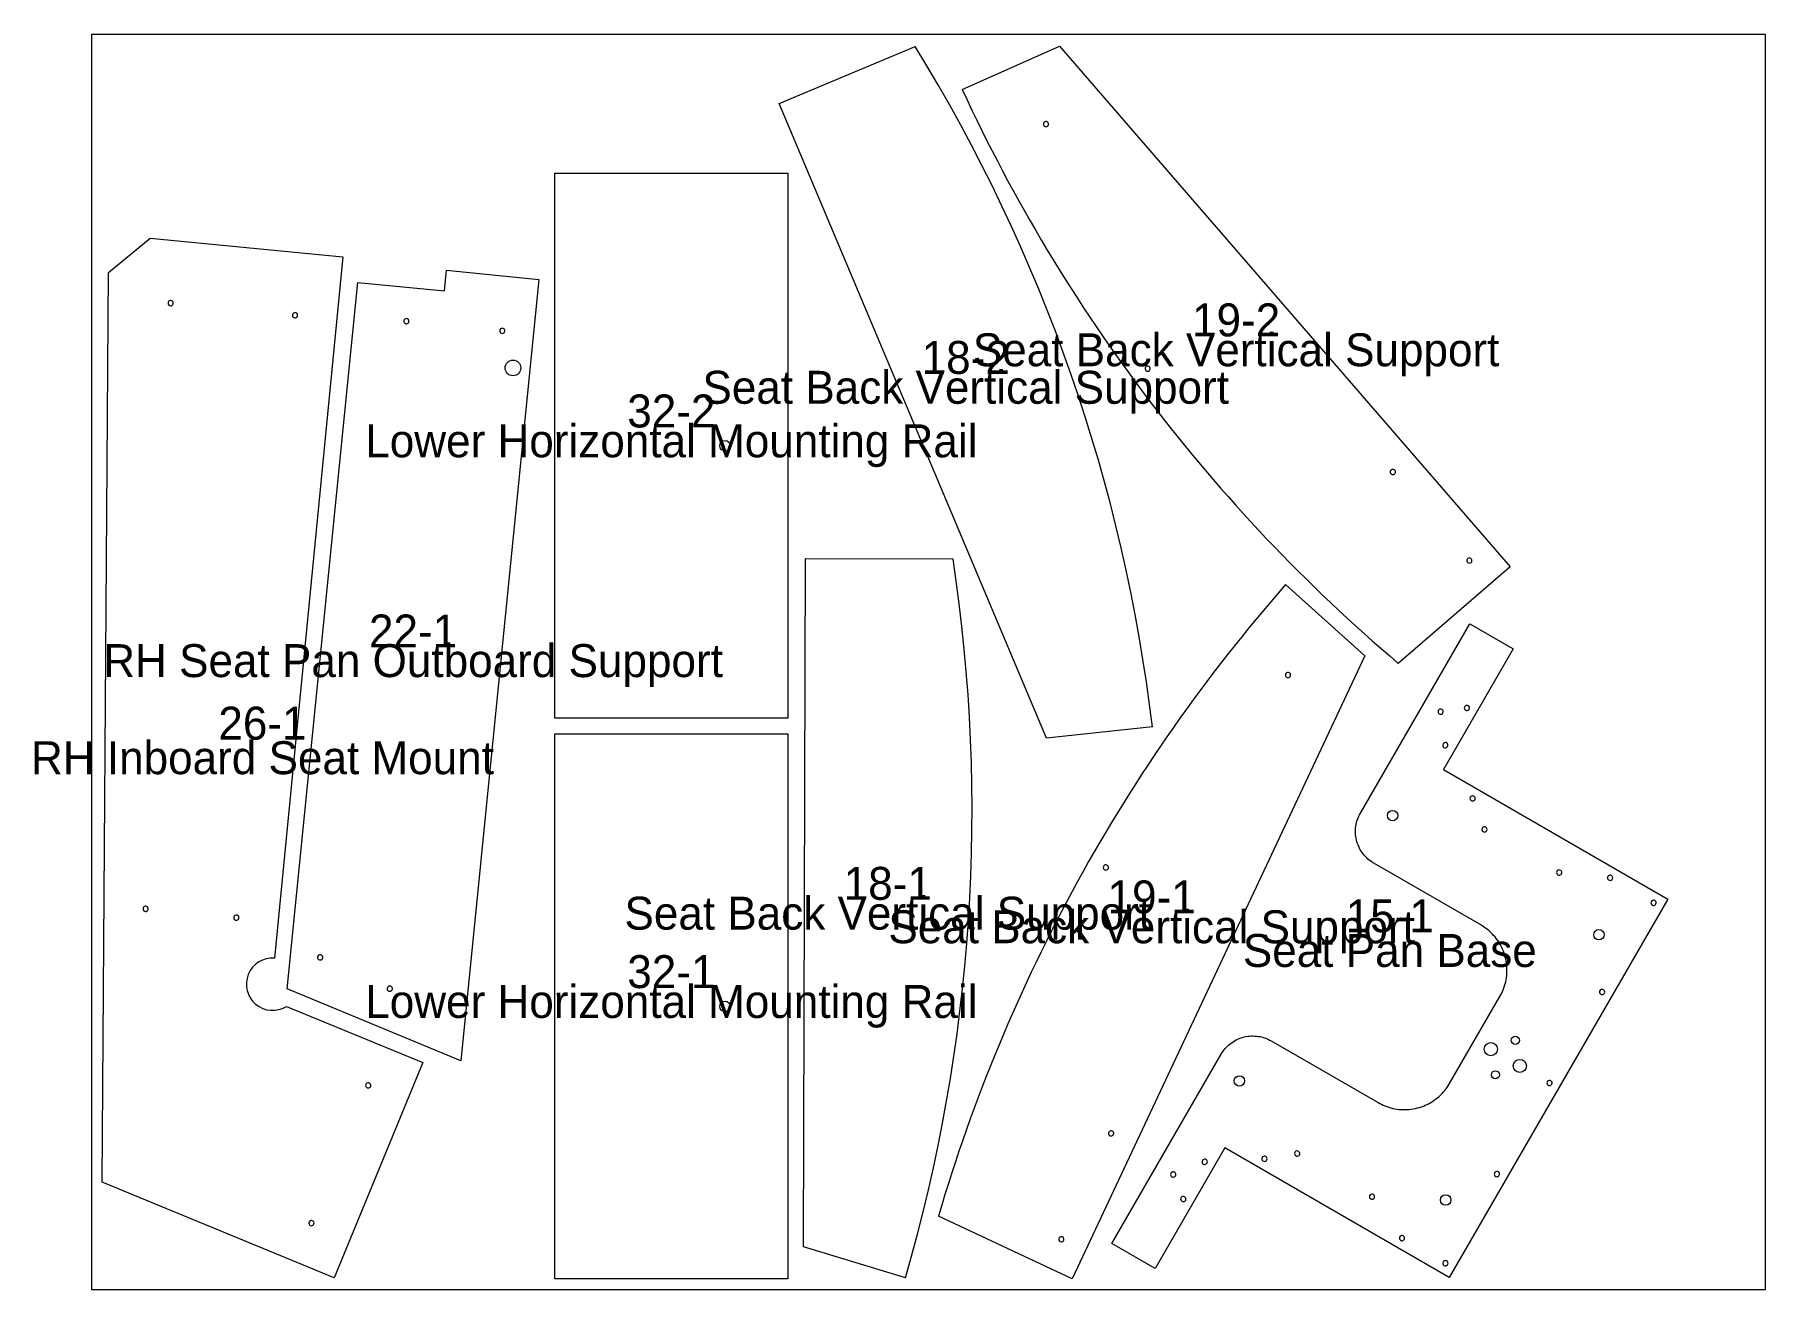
# Model space of a CAD drawing. Extents: x -1.4 to 40, y 0 to 30.
import ezdxf

# ---------------------------------------------------------------- set-up
doc = ezdxf.new("R2010")
doc.units = 0

msp = doc.modelspace()

# ---------------------------------------------------------------- linework, layer by layer
at = {"layer": 'Cut', "color": 5, "linetype": 'CONTINUOUS', "lineweight": 0}
for p, q in [((16.429, 28.349), (19.68, 29.718)), ((20.806, 28.69), (23.134, 29.726)), ((23.134, 29.726), (33.897, 17.274)), ((22.818, 13.18), (16.429, 28.349)), ((11.075, 26.684), (16.638, 26.684)), ((11.075, 13.655), (11.075, 26.684)), ((16.638, 26.684), (16.638, 13.655)), ((0.402, 24.31), (1.403, 25.134)), ((1.403, 25.134), (6.003, 24.686)), ((6.003, 24.686), (4.371, 7.919)), ((0.25, 2.565), (0.402, 24.31)), ((4.675, 7.185), (6.36, 24.077)), ((6.36, 24.077), (8.436, 23.87)), ((8.436, 23.87), (8.486, 24.367)), ((8.486, 24.367), (10.691, 24.147)), ((10.691, 24.147), (8.828, 5.462)), ((17.013, 1.019), (17.059, 17.478)), ((17.059, 17.478), (20.587, 17.468)), ((33.897, 17.274), (31.228, 14.967)), ((28.536, 16.852), (30.429, 15.148)), ((30.321, 11.386), (32.935, 15.913)), ((32.935, 15.913), (33.972, 15.314)), ((33.972, 15.314), (32.306, 12.43)), ((30.429, 15.148), (23.431, 0.25)), ((16.638, 13.655), (11.075, 13.655)), ((11.075, 13.28), (16.638, 13.28)), ((11.075, 0.25), (11.075, 13.28)), ((16.638, 13.28), (16.638, 0.25)), ((25.351, 13.446), (22.818, 13.18)), ((32.306, 12.43), (37.669, 9.333)), ((33.2, 8.713), (30.642, 10.19)), ((37.669, 9.333), (32.445, 0.284)), ((8.828, 5.462), (4.675, 7.185)), ((4.655, 6.766), (7.917, 5.421)), ((32.454, 4.923), (33.657, 7.006)), ((28.189, 5.942), (30.747, 4.465)), ((7.917, 5.421), (5.798, 0.279)), ((24.38, 1.095), (26.994, 5.622)), ((27.082, 3.381), (25.416, 0.496)), ((32.445, 0.284), (27.082, 3.381)), ((5.798, 0.279), (0.25, 2.565)), ((23.431, 0.25), (20.238, 1.75)), ((19.449, 0.274), (17.013, 1.019)), ((25.416, 0.496), (24.38, 1.095)), ((16.638, 0.25), (11.075, 0.25))]:
    msp.add_line(p, q, dxfattribs=at)
for centre, radius in [((10.071, 22.031), 0.187), ((15.138, 20.169), 0.125), ((31.092, 11.327), 0.125), ((36.022, 8.48), 0.125), ((15.138, 6.765), 0.125), ((33.439, 5.743), 0.156), ((34.024, 5.955), 0.0967), ((34.132, 5.343), 0.156), ((27.43, 4.984), 0.125), ((33.548, 5.131), 0.0967), ((32.36, 2.137), 0.125)]:
    msp.add_circle(centre, radius, dxfattribs=at)
for centre, radius, start, end in [((-14.369, 8.727), 40, 6.7755, 31.6531), ((57.125, 45.452), 40, 204.7755, 229.6531), ((-18.958, 11.45), 40, 343.7755, 8.6531), ((58.621, -9.508), 40, 138.7755, 163.6531), ((4.324, 7.296), 0.625, 85.6509, 302.0009)]:
    msp.add_arc(centre, radius, start, end, dxfattribs=at)
for points, knots in [([(22.783, 27.917), (22.796, 27.923), (22.828, 27.925), (22.866, 27.897), (22.876, 27.85), (22.852, 27.808), (22.808, 27.792), (22.763, 27.809), (22.741, 27.851), (22.751, 27.895), (22.772, 27.913), (22.783, 27.917)], [0, 0, 0, 0, 0.113505, 0.22701, 0.340514, 0.454019, 0.567524, 0.681029, 0.794534, 0.908038, 1, 1, 1, 1]), ([(1.913, 23.638), (1.927, 23.632), (1.951, 23.611), (1.957, 23.564), (1.931, 23.524), (1.885, 23.511), (1.842, 23.531), (1.823, 23.575), (1.836, 23.62), (1.874, 23.644), (1.902, 23.642), (1.913, 23.638)], [0, 0, 0, 0, 0.113505, 0.22701, 0.340514, 0.454019, 0.567524, 0.681029, 0.794534, 0.908038, 1, 1, 1, 1]), ([(4.885, 23.348), (4.899, 23.343), (4.923, 23.322), (4.929, 23.275), (4.903, 23.235), (4.857, 23.222), (4.814, 23.242), (4.795, 23.285), (4.809, 23.331), (4.846, 23.355), (4.874, 23.353), (4.885, 23.348)], [0, 0, 0, 0, 0.113505, 0.22701, 0.340514, 0.454019, 0.567524, 0.681029, 0.794534, 0.908038, 1, 1, 1, 1]), ([(7.585, 23.14), (7.584, 23.126), (7.57, 23.097), (7.526, 23.079), (7.481, 23.093), (7.456, 23.134), (7.464, 23.181), (7.501, 23.211), (7.549, 23.21), (7.581, 23.18), (7.587, 23.152), (7.585, 23.14)], [0, 0, 0, 0, 0.113505, 0.22701, 0.340514, 0.454019, 0.567524, 0.681029, 0.794534, 0.908038, 1, 1, 1, 1]), ([(9.877, 22.912), (9.876, 22.897), (9.862, 22.869), (9.818, 22.85), (9.773, 22.865), (9.748, 22.905), (9.756, 22.952), (9.793, 22.982), (9.84, 22.981), (9.873, 22.951), (9.878, 22.924), (9.877, 22.912)], [0, 0, 0, 0, 0.113505, 0.22701, 0.340514, 0.454019, 0.567524, 0.681029, 0.794534, 0.908038, 1, 1, 1, 1]), ([(25.212, 22.071), (25.226, 22.077), (25.258, 22.079), (25.295, 22.05), (25.305, 22.004), (25.282, 21.962), (25.237, 21.946), (25.193, 21.963), (25.17, 22.005), (25.18, 22.048), (25.201, 22.066), (25.212, 22.071)], [0, 0, 0, 0, 0.113505, 0.22701, 0.340514, 0.454019, 0.567524, 0.681029, 0.794534, 0.908038, 1, 1, 1, 1]), ([(31.072, 19.6), (31.085, 19.606), (31.117, 19.608), (31.154, 19.579), (31.164, 19.533), (31.141, 19.491), (31.096, 19.475), (31.052, 19.492), (31.029, 19.534), (31.039, 19.577), (31.061, 19.595), (31.072, 19.6)], [0, 0, 0, 0, 0.113505, 0.22701, 0.340514, 0.454019, 0.567524, 0.681029, 0.794534, 0.908038, 1, 1, 1, 1]), ([(32.901, 17.483), (32.915, 17.489), (32.946, 17.491), (32.984, 17.462), (32.994, 17.416), (32.971, 17.374), (32.926, 17.358), (32.882, 17.375), (32.859, 17.417), (32.869, 17.46), (32.89, 17.478), (32.901, 17.483)], [0, 0, 0, 0, 0.113505, 0.22701, 0.340514, 0.454019, 0.567524, 0.681029, 0.794534, 0.908038, 1, 1, 1, 1]), ([(28.634, 14.732), (28.645, 14.723), (28.66, 14.694), (28.649, 14.648), (28.61, 14.62), (28.563, 14.625), (28.53, 14.659), (28.527, 14.706), (28.556, 14.744), (28.6, 14.752), (28.625, 14.741), (28.634, 14.732)], [0, 0, 0, 0, 0.113505, 0.22701, 0.340514, 0.454019, 0.567524, 0.681029, 0.794534, 0.908038, 1, 1, 1, 1]), ([(32.208, 13.76), (32.195, 13.767), (32.175, 13.792), (32.176, 13.839), (32.208, 13.874), (32.255, 13.88), (32.295, 13.853), (32.307, 13.808), (32.286, 13.765), (32.245, 13.747), (32.218, 13.754), (32.208, 13.76)], [0, 0, 0, 0, 0.113505, 0.22701, 0.340514, 0.454019, 0.567524, 0.681029, 0.794534, 0.908038, 1, 1, 1, 1]), ([(32.898, 13.954), (32.911, 13.947), (32.931, 13.923), (32.93, 13.875), (32.898, 13.84), (32.851, 13.834), (32.811, 13.861), (32.799, 13.907), (32.82, 13.95), (32.861, 13.967), (32.887, 13.961), (32.898, 13.954)], [0, 0, 0, 0, 0.113505, 0.22701, 0.340514, 0.454019, 0.567524, 0.681029, 0.794534, 0.908038, 1, 1, 1, 1]), ([(32.384, 13.065), (32.397, 13.058), (32.417, 13.033), (32.416, 12.986), (32.384, 12.951), (32.337, 12.945), (32.298, 12.971), (32.285, 13.017), (32.306, 13.06), (32.347, 13.078), (32.374, 13.071), (32.384, 13.065)], [0, 0, 0, 0, 0.113505, 0.22701, 0.340514, 0.454019, 0.567524, 0.681029, 0.794534, 0.908038, 1, 1, 1, 1]), ([(33.034, 11.793), (33.047, 11.785), (33.067, 11.761), (33.066, 11.714), (33.034, 11.678), (32.987, 11.673), (32.948, 11.699), (32.935, 11.745), (32.956, 11.788), (32.997, 11.805), (33.024, 11.799), (33.034, 11.793)], [0, 0, 0, 0, 0.1135048, 0.2270096, 0.3405144, 0.4540192, 0.567524, 0.6810287, 0.7945335, 0.9080383, 1, 1, 1, 1]), ([(30.642, 10.19), (30.629, 10.198), (30.568, 10.234), (30.469, 10.314), (30.36, 10.44), (30.277, 10.585), (30.223, 10.743), (30.2, 10.908), (30.208, 11.074), (30.246, 11.237), (30.296, 11.336), (30.321, 11.386)], [0, 0, 0, 0, 0.033422, 0.154244, 0.275066, 0.395889, 0.516711, 0.637533, 0.758355, 0.879178, 1, 1, 1, 1]), ([(33.255, 10.944), (33.242, 10.951), (33.222, 10.976), (33.223, 11.023), (33.255, 11.058), (33.302, 11.064), (33.341, 11.038), (33.354, 10.992), (33.333, 10.949), (33.292, 10.931), (33.265, 10.938), (33.255, 10.944)], [0, 0, 0, 0, 0.113505, 0.22701, 0.340514, 0.454019, 0.567524, 0.681029, 0.794534, 0.908038, 1, 1, 1, 1]), ([(24.281, 10.135), (24.292, 10.125), (24.307, 10.097), (24.296, 10.051), (24.258, 10.023), (24.21, 10.027), (24.177, 10.061), (24.175, 10.109), (24.204, 10.147), (24.247, 10.155), (24.272, 10.143), (24.281, 10.135)], [0, 0, 0, 0, 0.113505, 0.22701, 0.340514, 0.454019, 0.567524, 0.681029, 0.794534, 0.908038, 1, 1, 1, 1]), ([(35.042, 9.912), (35.03, 9.919), (35.009, 9.944), (35.01, 9.991), (35.042, 10.026), (35.09, 10.032), (35.129, 10.005), (35.141, 9.96), (35.121, 9.917), (35.08, 9.899), (35.053, 9.906), (35.042, 9.912)], [0, 0, 0, 0, 0.1135048, 0.2270096, 0.3405144, 0.4540192, 0.567524, 0.6810287, 0.7945335, 0.9080383, 1, 1, 1, 1]), ([(36.321, 9.895), (36.334, 9.888), (36.354, 9.863), (36.353, 9.816), (36.321, 9.781), (36.274, 9.775), (36.234, 9.802), (36.222, 9.847), (36.243, 9.89), (36.284, 9.908), (36.311, 9.901), (36.321, 9.895)], [0, 0, 0, 0, 0.1135048, 0.2270096, 0.3405144, 0.4540192, 0.567524, 0.6810287, 0.7945335, 0.9080383, 1, 1, 1, 1]), ([(1.314, 9.157), (1.328, 9.151), (1.352, 9.13), (1.358, 9.083), (1.332, 9.043), (1.286, 9.03), (1.243, 9.051), (1.224, 9.094), (1.238, 9.139), (1.275, 9.163), (1.303, 9.161), (1.314, 9.157)], [0, 0, 0, 0, 0.113505, 0.22701, 0.340514, 0.454019, 0.567524, 0.681029, 0.794534, 0.908038, 1, 1, 1, 1]), ([(37.359, 9.296), (37.372, 9.288), (37.392, 9.264), (37.391, 9.217), (37.359, 9.181), (37.312, 9.176), (37.273, 9.202), (37.26, 9.248), (37.281, 9.291), (37.322, 9.308), (37.349, 9.302), (37.359, 9.296)], [0, 0, 0, 0, 0.113505, 0.22701, 0.340514, 0.454019, 0.567524, 0.681029, 0.794534, 0.908038, 1, 1, 1, 1]), ([(3.483, 8.946), (3.497, 8.94), (3.521, 8.919), (3.527, 8.872), (3.501, 8.832), (3.455, 8.819), (3.412, 8.839), (3.393, 8.883), (3.407, 8.928), (3.444, 8.952), (3.472, 8.95), (3.483, 8.946)], [0, 0, 0, 0, 0.113505, 0.22701, 0.340514, 0.454019, 0.567524, 0.681029, 0.794534, 0.908038, 1, 1, 1, 1]), ([(33.657, 7.006), (33.685, 7.058), (33.743, 7.169), (33.799, 7.353), (33.827, 7.55), (33.824, 7.749), (33.79, 7.946), (33.725, 8.134), (33.631, 8.309), (33.51, 8.467), (33.367, 8.606), (33.255, 8.678), (33.2, 8.713)], [0, 0, 0, 0, 0.090293, 0.191372, 0.29245, 0.393529, 0.494607, 0.595686, 0.696764, 0.797843, 0.898921, 1, 1, 1, 1]), ([(5.527, 7.932), (5.525, 7.917), (5.511, 7.889), (5.468, 7.87), (5.422, 7.885), (5.398, 7.926), (5.406, 7.973), (5.443, 8.003), (5.49, 8.002), (5.523, 7.971), (5.528, 7.944), (5.527, 7.932)], [0, 0, 0, 0, 0.113505, 0.22701, 0.340514, 0.454019, 0.567524, 0.681029, 0.794534, 0.908038, 1, 1, 1, 1]), ([(7.189, 7.183), (7.187, 7.168), (7.173, 7.139), (7.129, 7.121), (7.084, 7.135), (7.06, 7.176), (7.068, 7.223), (7.104, 7.253), (7.152, 7.252), (7.185, 7.222), (7.19, 7.195), (7.189, 7.183)], [0, 0, 0, 0, 0.113505, 0.22701, 0.340514, 0.454019, 0.567524, 0.681029, 0.794534, 0.908038, 1, 1, 1, 1]), ([(36.066, 7.057), (36.054, 7.064), (36.033, 7.088), (36.034, 7.136), (36.066, 7.171), (36.114, 7.177), (36.153, 7.15), (36.165, 7.104), (36.145, 7.062), (36.104, 7.044), (36.077, 7.051), (36.066, 7.057)], [0, 0, 0, 0, 0.113505, 0.22701, 0.340514, 0.454019, 0.567524, 0.681029, 0.794534, 0.908038, 1, 1, 1, 1]), ([(26.994, 5.622), (27.001, 5.635), (27.038, 5.695), (27.117, 5.794), (27.243, 5.903), (27.388, 5.986), (27.546, 6.04), (27.711, 6.064), (27.878, 6.055), (28.04, 6.017), (28.139, 5.967), (28.189, 5.942)], [0, 0, 0, 0, 0.033422, 0.154244, 0.275066, 0.395889, 0.516711, 0.637533, 0.758355, 0.879178, 1, 1, 1, 1]), ([(34.809, 4.88), (34.797, 4.887), (34.776, 4.912), (34.778, 4.959), (34.809, 4.994), (34.857, 5), (34.896, 4.973), (34.908, 4.927), (34.888, 4.885), (34.847, 4.867), (34.82, 4.874), (34.809, 4.88)], [0, 0, 0, 0, 0.1135048, 0.2270096, 0.3405144, 0.4540192, 0.567524, 0.6810287, 0.7945335, 0.9080383, 1, 1, 1, 1]), ([(6.634, 4.936), (6.648, 4.931), (6.672, 4.91), (6.678, 4.863), (6.652, 4.823), (6.606, 4.81), (6.563, 4.83), (6.544, 4.874), (6.558, 4.919), (6.595, 4.943), (6.623, 4.941), (6.634, 4.936)], [0, 0, 0, 0, 0.113505, 0.22701, 0.340514, 0.454019, 0.567524, 0.681029, 0.794534, 0.908038, 1, 1, 1, 1]), ([(30.747, 4.465), (30.799, 4.438), (30.91, 4.38), (31.094, 4.324), (31.291, 4.295), (31.49, 4.298), (31.686, 4.332), (31.875, 4.398), (32.05, 4.491), (32.208, 4.612), (32.347, 4.755), (32.419, 4.867), (32.454, 4.923)], [0, 0, 0, 0, 0.090293, 0.191372, 0.29245, 0.393529, 0.494607, 0.595686, 0.696764, 0.797843, 0.898921, 1, 1, 1, 1]), ([(24.407, 3.777), (24.418, 3.767), (24.433, 3.739), (24.422, 3.693), (24.383, 3.665), (24.336, 3.67), (24.303, 3.704), (24.3, 3.751), (24.329, 3.789), (24.373, 3.797), (24.398, 3.785), (24.407, 3.777)], [0, 0, 0, 0, 0.113505, 0.22701, 0.340514, 0.454019, 0.567524, 0.681029, 0.794534, 0.908038, 1, 1, 1, 1]), ([(28.78, 3.194), (28.767, 3.201), (28.747, 3.226), (28.748, 3.273), (28.78, 3.309), (28.827, 3.314), (28.867, 3.288), (28.879, 3.242), (28.859, 3.199), (28.818, 3.181), (28.791, 3.188), (28.78, 3.194)], [0, 0, 0, 0, 0.113505, 0.22701, 0.340514, 0.454019, 0.567524, 0.681029, 0.794534, 0.908038, 1, 1, 1, 1]), ([(26.633, 3.104), (26.646, 3.096), (26.666, 3.072), (26.665, 3.024), (26.633, 2.989), (26.586, 2.983), (26.546, 3.01), (26.534, 3.056), (26.555, 3.099), (26.596, 3.116), (26.623, 3.11), (26.633, 3.104)], [0, 0, 0, 0, 0.113505, 0.22701, 0.340514, 0.454019, 0.567524, 0.681029, 0.794534, 0.908038, 1, 1, 1, 1]), ([(28.06, 3.177), (28.073, 3.17), (28.093, 3.145), (28.092, 3.098), (28.06, 3.062), (28.013, 3.057), (27.973, 3.083), (27.961, 3.129), (27.981, 3.172), (28.022, 3.19), (28.049, 3.183), (28.06, 3.177)], [0, 0, 0, 0, 0.113505, 0.22701, 0.340514, 0.454019, 0.567524, 0.681029, 0.794534, 0.908038, 1, 1, 1, 1]), ([(25.818, 2.692), (25.806, 2.7), (25.785, 2.724), (25.786, 2.772), (25.818, 2.807), (25.866, 2.813), (25.905, 2.786), (25.917, 2.74), (25.897, 2.697), (25.856, 2.68), (25.829, 2.686), (25.818, 2.692)], [0, 0, 0, 0, 0.113505, 0.22701, 0.340514, 0.454019, 0.567524, 0.681029, 0.794534, 0.908038, 1, 1, 1, 1]), ([(33.553, 2.703), (33.54, 2.71), (33.519, 2.735), (33.521, 2.782), (33.553, 2.817), (33.6, 2.823), (33.639, 2.796), (33.652, 2.75), (33.631, 2.708), (33.59, 2.69), (33.563, 2.697), (33.553, 2.703)], [0, 0, 0, 0, 0.113505, 0.22701, 0.340514, 0.454019, 0.567524, 0.681029, 0.794534, 0.908038, 1, 1, 1, 1]), ([(26.12, 2.214), (26.132, 2.207), (26.153, 2.182), (26.152, 2.135), (26.12, 2.1), (26.072, 2.094), (26.033, 2.121), (26.021, 2.166), (26.041, 2.209), (26.082, 2.227), (26.109, 2.22), (26.12, 2.214)], [0, 0, 0, 0, 0.1135048, 0.2270096, 0.3405144, 0.4540192, 0.567524, 0.6810287, 0.7945335, 0.9080383, 1, 1, 1, 1]), ([(30.568, 2.162), (30.555, 2.169), (30.535, 2.194), (30.536, 2.241), (30.568, 2.276), (30.615, 2.282), (30.655, 2.256), (30.667, 2.21), (30.646, 2.167), (30.605, 2.149), (30.578, 2.156), (30.568, 2.162)], [0, 0, 0, 0, 0.113505, 0.22701, 0.340514, 0.454019, 0.567524, 0.681029, 0.794534, 0.908038, 1, 1, 1, 1]), ([(5.277, 1.643), (5.29, 1.637), (5.314, 1.616), (5.321, 1.569), (5.295, 1.529), (5.249, 1.516), (5.206, 1.537), (5.186, 1.58), (5.2, 1.625), (5.238, 1.649), (5.265, 1.647), (5.277, 1.643)], [0, 0, 0, 0, 0.113505, 0.22701, 0.340514, 0.454019, 0.567524, 0.681029, 0.794534, 0.908038, 1, 1, 1, 1]), ([(23.217, 1.245), (23.228, 1.235), (23.243, 1.207), (23.232, 1.161), (23.193, 1.133), (23.146, 1.137), (23.113, 1.171), (23.11, 1.219), (23.14, 1.256), (23.183, 1.265), (23.208, 1.253), (23.217, 1.245)], [0, 0, 0, 0, 0.113505, 0.22701, 0.340514, 0.454019, 0.567524, 0.681029, 0.794534, 0.908038, 1, 1, 1, 1]), ([(31.347, 1.279), (31.359, 1.272), (31.38, 1.248), (31.378, 1.2), (31.347, 1.165), (31.299, 1.159), (31.26, 1.186), (31.248, 1.232), (31.268, 1.274), (31.309, 1.292), (31.336, 1.285), (31.347, 1.279)], [0, 0, 0, 0, 0.1135048, 0.2270096, 0.3405144, 0.4540192, 0.567524, 0.6810287, 0.7945335, 0.9080383, 1, 1, 1, 1]), ([(32.385, 0.68), (32.398, 0.673), (32.418, 0.648), (32.417, 0.601), (32.385, 0.565), (32.338, 0.56), (32.298, 0.586), (32.286, 0.632), (32.306, 0.675), (32.347, 0.692), (32.374, 0.686), (32.385, 0.68)], [0, 0, 0, 0, 0.113505, 0.22701, 0.340514, 0.454019, 0.567524, 0.681029, 0.794534, 0.908038, 1, 1, 1, 1])]:
    msp.add_open_spline(points, degree=3, knots=knots, dxfattribs=at)
at = {"layer": 'Sheet', "color": 0, "linetype": 'CONTINUOUS', "lineweight": 0}
for p, q in [((40, 30), (0, 30)), ((0, 30), (0, 0)), ((40, 0), (40, 30)), ((0, 0), (40, 0))]:
    msp.add_line(p, q, dxfattribs=at)

# ---------------------------------------------------------------- texts
at = {"layer": 'PartID', "color": 30, "linetype": 'CONTINUOUS', "lineweight": 0, "char_height": 0.7874, "attachment_point": 5}
for s, insert in [('Seat Back Vertical Support', (27.352, 22.346)), ('Seat Back Vertical Support', (20.89, 21.449)), ('Lower Horizontal Mounting Rail', (13.856, 20.169)), ('RH Seat Pan Outboard Support', (7.683, 14.914)), ('RH Inboard Seat Mount', (4.084, 12.706)), ('Seat Back Vertical Support', (19.027, 8.876)), ('Seat Back Vertical Support', (25.333, 8.551)), ('Seat Pan Base', (31.025, 8.098)), ('Lower Horizontal Mounting Rail', (13.856, 6.765))]:
    msp.add_mtext(s, dxfattribs=dict(at, insert=insert))
at = {"layer": 'PartIndex', "color": 30, "linetype": 'CONTINUOUS', "lineweight": 0, "char_height": 0.7874, "attachment_point": 5}
for s, insert in [('19-2', (27.352, 23.173)), ('18-2', (20.89, 22.276)), ('32-2', (13.856, 20.996)), ('22-1', (7.683, 15.741)), ('26-1', (4.084, 13.533)), ('18-1', (19.027, 9.702)), ('19-1', (25.333, 9.378)), ('15-1', (31.025, 8.925)), ('32-1', (13.856, 7.592))]:
    msp.add_mtext(s, dxfattribs=dict(at, insert=insert))

doc.saveas('drawing.dxf')
